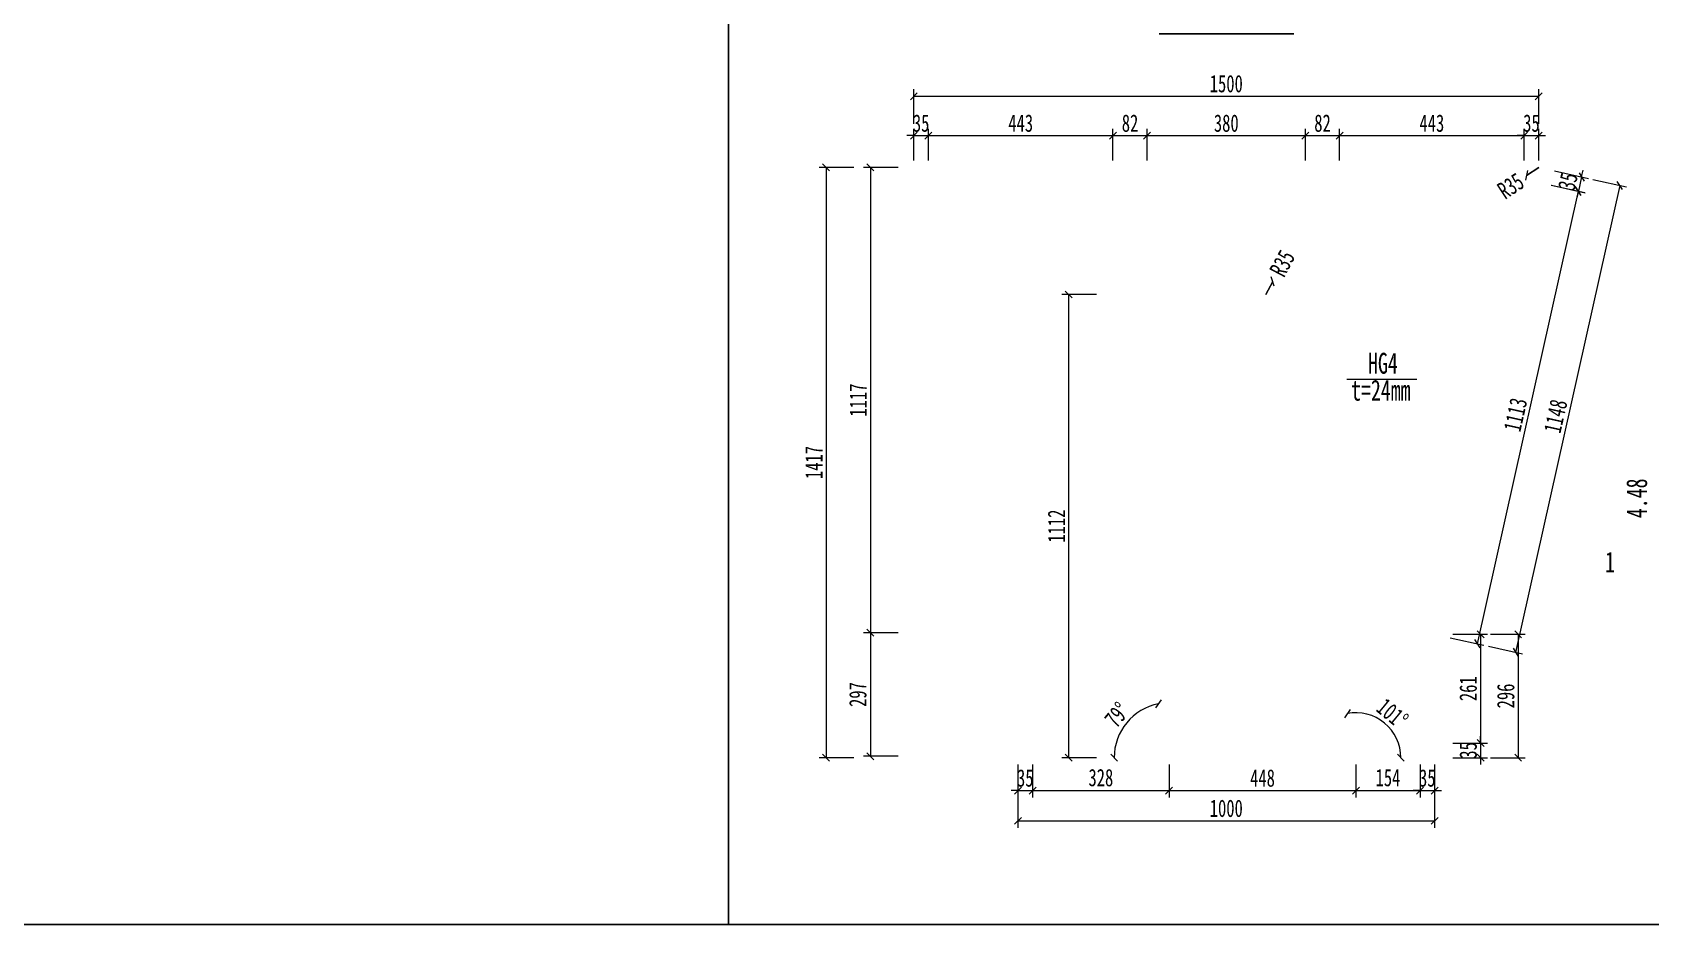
# Model space of a CAD drawing. Header units: millimetres. Extents: x -60009 to 63758, y -2164 to 95433.
# Drawn here: x 27877 to 31762, y 13244 to 15386 of the extents above; entities that cross this region are included whole.
import ezdxf
from ezdxf.enums import TextEntityAlignment as Align

# ---------------------------------------------------------------- set-up
doc = ezdxf.new("R2010")
doc.units = ezdxf.units.MM
doc.layers.get('Defpoints').update_dxf_attribs({"color": 8})
doc.layers.add('文字', color=7, linetype='Continuous', lineweight=15)
doc.layers.add('细实线', color=4, linetype='Continuous', lineweight=15)
doc.styles.add('111', font='仿宋_GB2312.TTF', dxfattribs={"width": 0.7})
doc.styles.add('BM_Dim', font='仿宋_GB2312.TTF', dxfattribs={"width": 0.85})
doc.dimstyles.new('200', dxfattribs={"dimscale": 0, "dimtxt": 2.5, "dimasz": 1, "dimexe": 1, "dimexo": 1, "dimgap": 0.6, "dimtad": 1, "dimdec": 0, "dimdsep": 46, "dimtxsty": '111', "dimblk": 'OBLIQUE', "dimcen": 0, "dimclrd": 4, "dimclre": 4, "dimclrt": 4, "dimadec": 1, "dimazin": 2, "dimtfac": 1, "dimtdec": 0, "dimtix": 1, "dimtmove": 2, "dimatfit": 3, "dimfxl": 4, "dimfxlon": 1, "dimtolj": 1, "dimlwd": -1, "dimlwe": -1, "dimarcsym": 0})

# ---------------------------------------------------------------- blocks, each defined once
blk = doc.blocks.new('_Oblique')
at = {"color": 0, "linetype": 'ByBlock', "lineweight": -2}
blk.add_line((-0.5, -0.5), (0.5, 0.5), dxfattribs=at)
blk = doc.blocks.new('*D1684')
at = {"layer": 'Defpoints', "color": 0, "transparency": 16777216}
for p in [(31493.4, 15232.9), (29993.4, 15062), (31493.4, 15062)]:
    blk.add_point(p, dxfattribs=at)
at = {"layer": '细实线', "color": 4, "transparency": 16777216}
for p, q in [((29993.4, 15166.3), (29993.4, 15249.6)), ((29993.4, 15232.9), (31493.4, 15232.9)), ((31493.4, 15166.3), (31493.4, 15249.6))]:
    blk.add_line(p, q, dxfattribs=at)
at = {"layer": '细实线', "color": 4, "transparency": 16777216, "xscale": 16.66666666666666, "yscale": 16.66666666666666, "zscale": 16.66666666666666, "rotation": 180}
blk.add_blockref('_Oblique', (29993.4, 15232.9), dxfattribs=at)
at = {"layer": '细实线', "color": 4, "transparency": 16777216, "xscale": 16.66666666666666, "yscale": 16.66666666666666, "zscale": 16.66666666666666}
blk.add_blockref('_Oblique', (31493.4, 15232.9), dxfattribs=at)
at = {"layer": '细实线', "color": 4, "transparency": 16777216, "insert": (30743.4, 15262.8), "char_height": 41.67, "attachment_point": 5, "style": '111'}
blk.add_mtext('\\A1;1500', dxfattribs=at)
blk = doc.blocks.new('*D1685')
at = {"layer": 'Defpoints', "color": 0, "transparency": 16777216}
for p in [(30028.4, 15138.2), (29993.4, 15062), (30028.4, 15062)]:
    blk.add_point(p, dxfattribs=at)
at = {"layer": '细实线', "color": 4, "transparency": 16777216}
for p, q in [((29993.4, 15078.7), (29993.4, 15154.8)), ((30028.4, 15078.7), (30028.4, 15154.8)), ((29993.4, 15138.2), (29976.7, 15138.2)), ((29993.4, 15138.2), (30028.4, 15138.2)), ((30028.4, 15138.2), (30045, 15138.2))]:
    blk.add_line(p, q, dxfattribs=at)
at = {"layer": '细实线', "color": 4, "transparency": 16777216, "xscale": 16.66666666666666, "yscale": 16.66666666666666, "zscale": 16.66666666666666}
blk.add_blockref('_Oblique', (29993.4, 15138.2), dxfattribs=at)
at = {"layer": '细实线', "color": 4, "transparency": 16777216, "xscale": 16.66666666666666, "yscale": 16.66666666666666, "zscale": 16.66666666666666, "rotation": 180}
blk.add_blockref('_Oblique', (30028.4, 15138.2), dxfattribs=at)
at = {"layer": '细实线', "color": 4, "transparency": 16777216, "insert": (30010.9, 15168), "char_height": 41.67, "attachment_point": 5, "style": '111'}
blk.add_mtext('\\A1;35', dxfattribs=at)
blk = doc.blocks.new('*D1686')
at = {"layer": 'Defpoints', "color": 0}
for p in [(30471.4, 15138.2), (30028.4, 15062), (30471.4, 15062)]:
    blk.add_point(p, dxfattribs=at)
at = {"layer": '细实线', "color": 4}
for p, q in [((30028.4, 15078.7), (30028.4, 15154.8)), ((30471.4, 15078.7), (30471.4, 15154.8)), ((30028.4, 15138.2), (30471.4, 15138.2))]:
    blk.add_line(p, q, dxfattribs=at)
at = {"layer": '细实线', "color": 4, "xscale": 16.66666666666666, "yscale": 16.66666666666666, "zscale": 16.66666666666666, "rotation": 180}
blk.add_blockref('_Oblique', (30028.4, 15138.2), dxfattribs=at)
at = {"layer": '细实线', "color": 4, "xscale": 16.66666666666666, "yscale": 16.66666666666666, "zscale": 16.66666666666666}
blk.add_blockref('_Oblique', (30471.4, 15138.2), dxfattribs=at)
at = {"layer": '细实线', "color": 4, "insert": (30249.9, 15168), "char_height": 41.67, "attachment_point": 5, "style": '111'}
blk.add_mtext('\\A1;443', dxfattribs=at)
blk = doc.blocks.new('*D1687')
at = {"layer": 'Defpoints', "color": 0}
for p in [(30553.4, 15138.2), (30471.4, 15062), (30553.4, 15062)]:
    blk.add_point(p, dxfattribs=at)
at = {"layer": '细实线', "color": 4}
for p, q in [((30471.4, 15078.7), (30471.4, 15154.8)), ((30553.4, 15078.7), (30553.4, 15154.8)), ((30471.4, 15138.2), (30553.4, 15138.2))]:
    blk.add_line(p, q, dxfattribs=at)
at = {"layer": '细实线', "color": 4, "xscale": 16.66666666666666, "yscale": 16.66666666666666, "zscale": 16.66666666666666, "rotation": 180}
blk.add_blockref('_Oblique', (30471.4, 15138.2), dxfattribs=at)
at = {"layer": '细实线', "color": 4, "xscale": 16.66666666666666, "yscale": 16.66666666666666, "zscale": 16.66666666666666}
blk.add_blockref('_Oblique', (30553.4, 15138.2), dxfattribs=at)
at = {"layer": '细实线', "color": 4, "insert": (30512.4, 15168), "char_height": 41.67, "attachment_point": 5, "style": '111'}
blk.add_mtext('\\A1;82', dxfattribs=at)
blk = doc.blocks.new('*D1688')
at = {"layer": 'Defpoints', "color": 0}
for p in [(30933.4, 15138.2), (30553.4, 15062), (30933.4, 15062)]:
    blk.add_point(p, dxfattribs=at)
at = {"layer": '细实线', "color": 4}
for p, q in [((30553.4, 15078.7), (30553.4, 15154.8)), ((30933.4, 15078.7), (30933.4, 15154.8)), ((30553.4, 15138.2), (30933.4, 15138.2))]:
    blk.add_line(p, q, dxfattribs=at)
at = {"layer": '细实线', "color": 4, "xscale": 16.66666666666666, "yscale": 16.66666666666666, "zscale": 16.66666666666666, "rotation": 180}
blk.add_blockref('_Oblique', (30553.4, 15138.2), dxfattribs=at)
at = {"layer": '细实线', "color": 4, "xscale": 16.66666666666666, "yscale": 16.66666666666666, "zscale": 16.66666666666666}
blk.add_blockref('_Oblique', (30933.4, 15138.2), dxfattribs=at)
at = {"layer": '细实线', "color": 4, "insert": (30743.4, 15168), "char_height": 41.67, "attachment_point": 5, "style": '111'}
blk.add_mtext('\\A1;380', dxfattribs=at)
blk = doc.blocks.new('*D1689')
at = {"layer": 'Defpoints', "color": 0}
for p in [(31015.4, 15138.2), (30933.4, 15062), (31015.4, 15062)]:
    blk.add_point(p, dxfattribs=at)
at = {"layer": '细实线', "color": 4}
for p, q in [((30933.4, 15078.7), (30933.4, 15154.8)), ((31015.4, 15078.7), (31015.4, 15154.8)), ((30933.4, 15138.2), (31015.4, 15138.2))]:
    blk.add_line(p, q, dxfattribs=at)
at = {"layer": '细实线', "color": 4, "xscale": 16.66666666666666, "yscale": 16.66666666666666, "zscale": 16.66666666666666, "rotation": 180}
blk.add_blockref('_Oblique', (30933.4, 15138.2), dxfattribs=at)
at = {"layer": '细实线', "color": 4, "xscale": 16.66666666666666, "yscale": 16.66666666666666, "zscale": 16.66666666666666}
blk.add_blockref('_Oblique', (31015.4, 15138.2), dxfattribs=at)
at = {"layer": '细实线', "color": 4, "insert": (30974.4, 15168), "char_height": 41.67, "attachment_point": 5, "style": '111'}
blk.add_mtext('\\A1;82', dxfattribs=at)
blk = doc.blocks.new('*D1690')
at = {"layer": 'Defpoints', "color": 0}
for p in [(31458.4, 15138.2), (31015.4, 15062), (31458.4, 15062)]:
    blk.add_point(p, dxfattribs=at)
at = {"layer": '细实线', "color": 4}
for p, q in [((31015.4, 15078.7), (31015.4, 15154.8)), ((31458.4, 15078.7), (31458.4, 15154.8)), ((31015.4, 15138.2), (31458.4, 15138.2))]:
    blk.add_line(p, q, dxfattribs=at)
at = {"layer": '细实线', "color": 4, "xscale": 16.66666666666666, "yscale": 16.66666666666666, "zscale": 16.66666666666666, "rotation": 180}
blk.add_blockref('_Oblique', (31015.4, 15138.2), dxfattribs=at)
at = {"layer": '细实线', "color": 4, "xscale": 16.66666666666666, "yscale": 16.66666666666666, "zscale": 16.66666666666666}
blk.add_blockref('_Oblique', (31458.4, 15138.2), dxfattribs=at)
at = {"layer": '细实线', "color": 4, "insert": (31236.9, 15168), "char_height": 41.67, "attachment_point": 5, "style": '111'}
blk.add_mtext('\\A1;443', dxfattribs=at)
blk = doc.blocks.new('*D1691')
at = {"layer": 'Defpoints', "color": 0, "transparency": 16777216}
for p in [(31493.4, 15138.2), (31458.4, 15062), (31493.4, 15062)]:
    blk.add_point(p, dxfattribs=at)
at = {"layer": '细实线', "color": 4, "transparency": 16777216}
for p, q in [((31458.4, 15078.7), (31458.4, 15154.8)), ((31493.4, 15078.7), (31493.4, 15154.8)), ((31458.4, 15138.2), (31441.7, 15138.2)), ((31458.4, 15138.2), (31493.4, 15138.2)), ((31493.4, 15138.2), (31510, 15138.2))]:
    blk.add_line(p, q, dxfattribs=at)
at = {"layer": '细实线', "color": 4, "transparency": 16777216, "xscale": 16.66666666666666, "yscale": 16.66666666666666, "zscale": 16.66666666666666}
blk.add_blockref('_Oblique', (31458.4, 15138.2), dxfattribs=at)
at = {"layer": '细实线', "color": 4, "transparency": 16777216, "xscale": 16.66666666666666, "yscale": 16.66666666666666, "zscale": 16.66666666666666, "rotation": 180}
blk.add_blockref('_Oblique', (31493.4, 15138.2), dxfattribs=at)
at = {"layer": '细实线', "color": 4, "transparency": 16777216, "insert": (31475.9, 15168), "char_height": 41.67, "attachment_point": 5, "style": '111'}
blk.add_mtext('\\A1;35', dxfattribs=at)
blk = doc.blocks.new('*D1692')
at = {"layer": 'Defpoints', "color": 0, "transparency": 16777216}
for p in [(31493.4, 15062), (31485.7, 15027.9), (31588.7, 15004.8)]:
    blk.add_point(p, dxfattribs=at)
at = {"layer": '细实线', "color": 4, "transparency": 16777216}
for p, q in [((31531.3, 15053.6), (31612.6, 15035.4)), ((31596.4, 15039), (31588.7, 15004.8)), ((31596.4, 15039), (31600, 15055.3)), ((31523.7, 15019.4), (31605, 15001.2)), ((31588.7, 15004.8), (31585.1, 14988.6))]:
    blk.add_line(p, q, dxfattribs=at)
at = {"layer": '细实线', "color": 4, "transparency": 16777216, "xscale": 16.66666666666666, "yscale": 16.66666666666666, "zscale": 16.66666666666666}
for p, rotation in [((31596.4, 15039), 257.3850228956328), ((31588.7, 15004.8), 77.3850228956328)]:
    blk.add_blockref('_Oblique', p, dxfattribs=dict(at, rotation=rotation))
at = {"layer": '细实线', "color": 4, "transparency": 16777216, "insert": (31563.5, 15028.4), "char_height": 41.67, "attachment_point": 5, "rotation": 77.385, "style": '111'}
blk.add_mtext('\\A1;35', dxfattribs=at)
blk = doc.blocks.new('*D1693')
at = {"layer": 'Defpoints', "color": 0, "transparency": 16777216}
for p in [(31485.7, 15027.9), (31243.4, 13941.3), (31345.6, 13918.5)]:
    blk.add_point(p, dxfattribs=at)
at = {"layer": '细实线', "color": 4, "transparency": 16777216}
for p, q in [((31588, 15005.1), (31345.6, 13918.5)), ((31522.9, 15019.6), (31604.2, 15001.5)), ((31280.5, 13933), (31361.9, 13914.8))]:
    blk.add_line(p, q, dxfattribs=at)
at = {"layer": '细实线', "color": 4, "transparency": 16777216, "xscale": 16.66666666666666, "yscale": 16.66666666666666, "zscale": 16.66666666666666}
for p, rotation in [((31588, 15005.1), 77.4268633763241), ((31345.6, 13918.5), 257.4268633763241)]:
    blk.add_blockref('_Oblique', p, dxfattribs=dict(at, rotation=rotation))
at = {"layer": '细实线', "color": 4, "transparency": 16777216, "insert": (31437.7, 14468.3), "char_height": 41.67, "attachment_point": 5, "rotation": 77.4269, "style": '111'}
blk.add_mtext('\\A1;1113', dxfattribs=at)
blk = doc.blocks.new('*D1694')
at = {"layer": 'Defpoints', "color": 0, "transparency": 16777216}
for p in [(31243.4, 13941.3), (31243.4, 13679.9), (31354, 13679.9)]:
    blk.add_point(p, dxfattribs=at)
at = {"layer": '细实线', "color": 4, "transparency": 16777216}
for p, q in [((31287.3, 13941.3), (31370.6, 13941.3)), ((31354, 13941.3), (31354, 13679.9)), ((31287.3, 13679.9), (31370.6, 13679.9))]:
    blk.add_line(p, q, dxfattribs=at)
at = {"layer": '细实线', "color": 4, "transparency": 16777216, "xscale": 16.66666666666666, "yscale": 16.66666666666666, "zscale": 16.66666666666666}
for p, rotation in [((31354, 13941.3), 90.00000000000318), ((31354, 13679.9), 270.0000000000031)]:
    blk.add_blockref('_Oblique', p, dxfattribs=dict(at, rotation=rotation))
at = {"layer": '细实线', "color": 4, "transparency": 16777216, "insert": (31324.2, 13810.6), "char_height": 41.67, "attachment_point": 5, "rotation": 90, "style": '111'}
blk.add_mtext('\\A1;261', dxfattribs=at)
blk = doc.blocks.new('*D1695')
at = {"layer": 'Defpoints', "color": 0, "transparency": 16777216}
for p in [(31243.4, 13679.9), (31243.4, 13644.9), (31354, 13644.9)]:
    blk.add_point(p, dxfattribs=at)
at = {"layer": '细实线', "color": 4, "transparency": 16777216}
for p, q in [((31287.3, 13679.9), (31370.6, 13679.9)), ((31354, 13679.9), (31354, 13696.5)), ((31354, 13679.9), (31354, 13644.9)), ((31287.3, 13644.9), (31370.6, 13644.9)), ((31354, 13644.9), (31354, 13628.2))]:
    blk.add_line(p, q, dxfattribs=at)
at = {"layer": '细实线', "color": 4, "transparency": 16777216, "xscale": 16.66666666666666, "yscale": 16.66666666666666, "zscale": 16.66666666666666}
for p, rotation in [((31354, 13679.9), 270), ((31354, 13644.9), 90)]:
    blk.add_blockref('_Oblique', p, dxfattribs=dict(at, rotation=rotation))
at = {"layer": '细实线', "color": 4, "transparency": 16777216, "insert": (31324.2, 13662.4), "char_height": 41.67, "attachment_point": 5, "rotation": 90, "style": '111'}
blk.add_mtext('\\A1;35', dxfattribs=at)
blk = doc.blocks.new('*D1696')
at = {"layer": 'Defpoints', "color": 0, "transparency": 16777216}
for p in [(31493.4, 15062), (31243.4, 13941.3), (31438, 13897.8)]:
    blk.add_point(p, dxfattribs=at)
at = {"layer": '细实线', "color": 4, "transparency": 16777216}
for p, q in [((31688, 15018.6), (31438, 13897.8)), ((31623, 15033.1), (31704.3, 15015)), ((31373, 13912.4), (31454.3, 13894.2))]:
    blk.add_line(p, q, dxfattribs=at)
at = {"layer": '细实线', "color": 4, "transparency": 16777216, "xscale": 16.66666666666666, "yscale": 16.66666666666666, "zscale": 16.66666666666666}
for p, rotation in [((31688, 15018.6), 77.42558811904763), ((31438, 13897.8), 257.4255881190476)]:
    blk.add_blockref('_Oblique', p, dxfattribs=dict(at, rotation=rotation))
at = {"layer": '细实线', "color": 4, "transparency": 16777216, "insert": (31533.9, 14464.7), "char_height": 41.67, "attachment_point": 5, "rotation": 77.4256, "style": '111'}
blk.add_mtext('\\A1;1148', dxfattribs=at)
blk = doc.blocks.new('*D1697')
at = {"layer": 'Defpoints', "color": 0, "transparency": 16777216}
for p in [(31243.4, 13941.3), (31243.4, 13644.9), (31444.1, 13644.9)]:
    blk.add_point(p, dxfattribs=at)
at = {"layer": '细实线', "color": 4, "transparency": 16777216}
for p, q in [((31377.4, 13941.3), (31460.8, 13941.3)), ((31444.1, 13941.3), (31444.1, 13644.9)), ((31377.4, 13644.9), (31460.8, 13644.9))]:
    blk.add_line(p, q, dxfattribs=at)
at = {"layer": '细实线', "color": 4, "transparency": 16777216, "xscale": 16.66666666666666, "yscale": 16.66666666666666, "zscale": 16.66666666666666}
for p, rotation in [((31444.1, 13941.3), 90.00000000000281), ((31444.1, 13644.9), 270.0000000000028)]:
    blk.add_blockref('_Oblique', p, dxfattribs=dict(at, rotation=rotation))
at = {"layer": '细实线', "color": 4, "transparency": 16777216, "insert": (31414.3, 13793.1), "char_height": 41.67, "attachment_point": 5, "rotation": 90, "style": '111'}
blk.add_mtext('\\A1;296', dxfattribs=at)
blk = doc.blocks.new('*D1698')
at = {"layer": 'Defpoints', "color": 0, "transparency": 16777216}
for p in [(30206.4, 15062), (29782.6, 13644.9), (30310.7, 13644.9)]:
    blk.add_point(p, dxfattribs=at)
at = {"layer": '细实线', "color": 4, "transparency": 16777216}
for p, q in [((29849.3, 15062), (29766, 15062)), ((29782.6, 15062), (29782.6, 13644.9)), ((29849.3, 13644.9), (29766, 13644.9))]:
    blk.add_line(p, q, dxfattribs=at)
at = {"layer": '细实线', "color": 4, "transparency": 16777216, "xscale": 16.66666666666666, "yscale": 16.66666666666666, "zscale": 16.66666666666666}
for p, rotation in [((29782.6, 15062), 90), ((29782.6, 13644.9), 270)]:
    blk.add_blockref('_Oblique', p, dxfattribs=dict(at, rotation=rotation))
at = {"layer": '细实线', "color": 4, "transparency": 16777216, "insert": (29753.3, 14353.5), "char_height": 41.67, "attachment_point": 5, "rotation": 90, "style": '111'}
blk.add_mtext('\\A1;1417', dxfattribs=at)
blk = doc.blocks.new('*D1699')
at = {"layer": 'Defpoints', "color": 0, "transparency": 16777216}
for p in [(30243.4, 13644.9), (30278.4, 13644.9), (30278.4, 13566.1)]:
    blk.add_point(p, dxfattribs=at)
at = {"layer": '细实线', "color": 4, "transparency": 16777216}
for p, q in [((30243.4, 13628.2), (30243.4, 13549.4)), ((30278.4, 13628.2), (30278.4, 13549.4)), ((30243.4, 13566.1), (30226.7, 13566.1)), ((30243.4, 13566.1), (30278.4, 13566.1)), ((30278.4, 13566.1), (30295, 13566.1))]:
    blk.add_line(p, q, dxfattribs=at)
at = {"layer": '细实线', "color": 4, "transparency": 16777216, "xscale": 16.66666666666666, "yscale": 16.66666666666666, "zscale": 16.66666666666666}
blk.add_blockref('_Oblique', (30243.4, 13566.1), dxfattribs=at)
at = {"layer": '细实线', "color": 4, "transparency": 16777216, "xscale": 16.66666666666666, "yscale": 16.66666666666666, "zscale": 16.66666666666666, "rotation": 180}
blk.add_blockref('_Oblique', (30278.4, 13566.1), dxfattribs=at)
at = {"layer": '细实线', "color": 4, "transparency": 16777216, "insert": (30260.9, 13595.9), "char_height": 41.67, "attachment_point": 5, "style": '111'}
blk.add_mtext('\\A1;35', dxfattribs=at)
blk = doc.blocks.new('*D1700')
at = {"layer": 'Defpoints', "color": 0, "transparency": 16777216}
for p in [(30278.4, 13644.9), (30606.1, 13644.9), (30606.1, 13566.1)]:
    blk.add_point(p, dxfattribs=at)
at = {"layer": '细实线', "color": 4, "transparency": 16777216}
for p, q in [((30278.4, 13628.2), (30278.4, 13549.4)), ((30606.1, 13628.2), (30606.1, 13549.4)), ((30278.4, 13566.1), (30606.1, 13566.1))]:
    blk.add_line(p, q, dxfattribs=at)
at = {"layer": '细实线', "color": 4, "transparency": 16777216, "xscale": 16.66666666666666, "yscale": 16.66666666666666, "zscale": 16.66666666666666, "rotation": 180}
blk.add_blockref('_Oblique', (30278.4, 13566.1), dxfattribs=at)
at = {"layer": '细实线', "color": 4, "transparency": 16777216, "xscale": 16.66666666666666, "yscale": 16.66666666666666, "zscale": 16.66666666666666}
blk.add_blockref('_Oblique', (30606.1, 13566.1), dxfattribs=at)
at = {"layer": '细实线', "color": 4, "transparency": 16777216, "insert": (30442.3, 13596.9), "char_height": 41.67, "attachment_point": 5, "style": '111'}
blk.add_mtext('\\A1;328', dxfattribs=at)
blk = doc.blocks.new('*D1701')
at = {"layer": 'Defpoints', "color": 0, "transparency": 16777216}
for p in [(30606.1, 13644.9), (31054.6, 13644.9), (31054.6, 13566.1)]:
    blk.add_point(p, dxfattribs=at)
at = {"layer": '细实线', "color": 4, "transparency": 16777216}
for p, q in [((30606.1, 13628.2), (30606.1, 13549.4)), ((31054.6, 13628.2), (31054.6, 13549.4)), ((30606.1, 13566.1), (31054.6, 13566.1))]:
    blk.add_line(p, q, dxfattribs=at)
at = {"layer": '细实线', "color": 4, "transparency": 16777216, "xscale": 16.66666666666666, "yscale": 16.66666666666666, "zscale": 16.66666666666666, "rotation": 180}
blk.add_blockref('_Oblique', (30606.1, 13566.1), dxfattribs=at)
at = {"layer": '细实线', "color": 4, "transparency": 16777216, "xscale": 16.66666666666666, "yscale": 16.66666666666666, "zscale": 16.66666666666666}
blk.add_blockref('_Oblique', (31054.6, 13566.1), dxfattribs=at)
at = {"layer": '细实线', "color": 4, "transparency": 16777216, "insert": (30830.4, 13595.9), "char_height": 41.67, "attachment_point": 5, "style": '111'}
blk.add_mtext('\\A1;448', dxfattribs=at)
blk = doc.blocks.new('*D1702')
at = {"layer": 'Defpoints', "color": 0, "transparency": 16777216}
for p in [(31054.6, 13644.9), (31208.4, 13644.9), (31208.4, 13566.1)]:
    blk.add_point(p, dxfattribs=at)
at = {"layer": '细实线', "color": 4, "transparency": 16777216}
for p, q in [((31054.6, 13628.2), (31054.6, 13549.4)), ((31208.4, 13628.2), (31208.4, 13549.4)), ((31054.6, 13566.1), (31208.4, 13566.1))]:
    blk.add_line(p, q, dxfattribs=at)
at = {"layer": '细实线', "color": 4, "transparency": 16777216, "xscale": 16.66666666666666, "yscale": 16.66666666666666, "zscale": 16.66666666666666, "rotation": 180}
blk.add_blockref('_Oblique', (31054.6, 13566.1), dxfattribs=at)
at = {"layer": '细实线', "color": 4, "transparency": 16777216, "xscale": 16.66666666666666, "yscale": 16.66666666666666, "zscale": 16.66666666666666}
blk.add_blockref('_Oblique', (31208.4, 13566.1), dxfattribs=at)
at = {"layer": '细实线', "color": 4, "transparency": 16777216, "insert": (31131.5, 13596.9), "char_height": 41.67, "attachment_point": 5, "style": '111'}
blk.add_mtext('\\A1;154', dxfattribs=at)
blk = doc.blocks.new('*D1703')
at = {"layer": 'Defpoints', "color": 0, "transparency": 16777216}
for p in [(31208.4, 13644.9), (31243.4, 13644.9), (31243.4, 13566.1)]:
    blk.add_point(p, dxfattribs=at)
at = {"layer": '细实线', "color": 4, "transparency": 16777216}
for p, q in [((31208.4, 13628.2), (31208.4, 13549.4)), ((31243.4, 13628.2), (31243.4, 13549.4)), ((31208.4, 13566.1), (31191.7, 13566.1)), ((31208.4, 13566.1), (31243.4, 13566.1)), ((31243.4, 13566.1), (31260, 13566.1))]:
    blk.add_line(p, q, dxfattribs=at)
at = {"layer": '细实线', "color": 4, "transparency": 16777216, "xscale": 16.66666666666666, "yscale": 16.66666666666666, "zscale": 16.66666666666666}
blk.add_blockref('_Oblique', (31208.4, 13566.1), dxfattribs=at)
at = {"layer": '细实线', "color": 4, "transparency": 16777216, "xscale": 16.66666666666666, "yscale": 16.66666666666666, "zscale": 16.66666666666666, "rotation": 180}
blk.add_blockref('_Oblique', (31243.4, 13566.1), dxfattribs=at)
at = {"layer": '细实线', "color": 4, "transparency": 16777216, "insert": (31225.9, 13595.9), "char_height": 41.67, "attachment_point": 5, "style": '111'}
blk.add_mtext('\\A1;35', dxfattribs=at)
blk = doc.blocks.new('*D1704')
at = {"layer": 'Defpoints', "color": 0, "transparency": 16777216}
for p in [(30243.4, 13644.9), (31243.4, 13644.9), (31243.4, 13493.4)]:
    blk.add_point(p, dxfattribs=at)
at = {"layer": '细实线', "color": 4, "transparency": 16777216}
for p, q in [((30243.4, 13560.1), (30243.4, 13476.7)), ((31243.4, 13560.1), (31243.4, 13476.7)), ((30243.4, 13493.4), (31243.4, 13493.4))]:
    blk.add_line(p, q, dxfattribs=at)
at = {"layer": '细实线', "color": 4, "transparency": 16777216, "xscale": 16.66666666666666, "yscale": 16.66666666666666, "zscale": 16.66666666666666, "rotation": 180}
blk.add_blockref('_Oblique', (30243.4, 13493.4), dxfattribs=at)
at = {"layer": '细实线', "color": 4, "transparency": 16777216, "xscale": 16.66666666666666, "yscale": 16.66666666666666, "zscale": 16.66666666666666}
blk.add_blockref('_Oblique', (31243.4, 13493.4), dxfattribs=at)
at = {"layer": '细实线', "color": 4, "transparency": 16777216, "insert": (30743.4, 13523.2), "char_height": 41.67, "attachment_point": 5, "style": '111'}
blk.add_mtext('\\A1;1000', dxfattribs=at)
blk = doc.blocks.new('*D1705')
at = {"layer": 'Defpoints', "color": 0, "transparency": 16777216}
for p in [(29993.4, 15062), (29889, 13945), (30243.4, 13945)]:
    blk.add_point(p, dxfattribs=at)
at = {"layer": '细实线', "color": 4, "transparency": 16777216}
for p, q in [((29955.6, 15062), (29872.3, 15062)), ((29889, 15062), (29889, 13945)), ((29955.6, 13945), (29872.3, 13945))]:
    blk.add_line(p, q, dxfattribs=at)
at = {"layer": '细实线', "color": 4, "transparency": 16777216, "xscale": 16.66666666666666, "yscale": 16.66666666666666, "zscale": 16.66666666666666}
for p, rotation in [((29889, 15062), 90), ((29889, 13945), 270)]:
    blk.add_blockref('_Oblique', p, dxfattribs=dict(at, rotation=rotation))
at = {"layer": '细实线', "color": 4, "transparency": 16777216, "insert": (29859.6, 14503.5), "char_height": 41.67, "attachment_point": 5, "rotation": 90, "style": '111'}
blk.add_mtext('\\A1;1117', dxfattribs=at)
blk = doc.blocks.new('*D1706')
at = {"layer": 'Defpoints', "color": 0, "transparency": 16777216}
for p in [(30243.4, 13945), (29889, 13648.3), (30243.4, 13648.3)]:
    blk.add_point(p, dxfattribs=at)
at = {"layer": '细实线', "color": 4, "transparency": 16777216}
for p, q in [((29955.6, 13945), (29872.3, 13945)), ((29889, 13945), (29889, 13648.3)), ((29955.6, 13648.3), (29872.3, 13648.3))]:
    blk.add_line(p, q, dxfattribs=at)
at = {"layer": '细实线', "color": 4, "transparency": 16777216, "xscale": 16.66666666666666, "yscale": 16.66666666666666, "zscale": 16.66666666666666}
for p, rotation in [((29889, 13945), 90), ((29889, 13648.3), 270)]:
    blk.add_blockref('_Oblique', p, dxfattribs=dict(at, rotation=rotation))
at = {"layer": '细实线', "color": 4, "transparency": 16777216, "insert": (29859.2, 13796.6), "char_height": 41.67, "attachment_point": 5, "rotation": 90, "style": '111'}
blk.add_mtext('\\A1;297', dxfattribs=at)
blk = doc.blocks.new('*D1707')
at = {"layer": 'Defpoints', "color": 0, "transparency": 16777216}
for p in [(30396.7, 14722.5), (30487.5, 13702.6), (30599.5, 13679.2), (30278.4, 13644.9), (30571.1, 13644.9)]:
    blk.add_point(p, dxfattribs=at)
at = {"layer": '细实线', "color": 4, "transparency": 16777216}
blk.add_arc((30606.1, 13644.9), 131.9, 101, 180, dxfattribs=at)
at = {"layer": '细实线', "color": 4, "transparency": 16777216, "xscale": 16.66666666666666, "yscale": 16.66666666666666, "zscale": 16.66666666666666}
for p, rotation in [((30581, 13774.4), 11.00000000000022), ((30474.2, 13644.9), 270)]:
    blk.add_blockref('_Oblique', p, dxfattribs=dict(at, rotation=rotation))
at = {"layer": '细实线', "color": 4, "transparency": 16777216, "insert": (30481.3, 13747.8), "char_height": 41.67, "attachment_point": 5, "rotation": 50.5, "style": '111'}
blk.add_mtext('\\A1;79%%d', dxfattribs=at)
blk = doc.blocks.new('*D1708')
at = {"layer": 'Defpoints', "color": 0, "transparency": 16777216}
for p in [(30365.1, 14756.9), (30606.1, 14756.9), (30606.1, 13644.9)]:
    blk.add_point(p, dxfattribs=at)
at = {"layer": '细实线', "color": 4, "transparency": 16777216}
for p, q in [((30431.8, 14756.9), (30348.4, 14756.9)), ((30365.1, 13644.9), (30365.1, 14756.9)), ((30431.8, 13644.9), (30348.4, 13644.9))]:
    blk.add_line(p, q, dxfattribs=at)
at = {"layer": '细实线', "color": 4, "transparency": 16777216, "xscale": 16.66666666666666, "yscale": 16.66666666666666, "zscale": 16.66666666666666}
for p, rotation in [((30365.1, 14756.9), 90), ((30365.1, 13644.9), 270)]:
    blk.add_blockref('_Oblique', p, dxfattribs=dict(at, rotation=rotation))
at = {"layer": '细实线', "color": 4, "transparency": 16777216, "insert": (30335.7, 14200.9), "char_height": 41.67, "attachment_point": 5, "rotation": 90, "style": '111'}
blk.add_mtext('\\A1;1112', dxfattribs=at)
blk = doc.blocks.new('*D1709')
at = {"layer": 'Defpoints', "color": 0, "transparency": 16777216}
for p in [(30845.1, 14722.5), (31047.9, 13679.2), (31144.3, 13704.6), (31089.6, 13644.9), (31208.4, 13644.9)]:
    blk.add_point(p, dxfattribs=at)
at = {"layer": '细实线', "color": 4, "transparency": 16777216}
blk.add_arc((31054.6, 13644.9), 107.8, 0, 101, dxfattribs=at)
at = {"layer": '细实线', "color": 4, "transparency": 16777216, "xscale": 16.66666666666666, "yscale": 16.66666666666666, "zscale": 16.66666666666666}
for p, rotation in [((31034, 13750.7), 191.0000000000027), ((31162.4, 13644.9), 270)]:
    blk.add_blockref('_Oblique', p, dxfattribs=dict(at, rotation=rotation))
at = {"layer": '细实线', "color": 4, "transparency": 16777216, "insert": (31142.1, 13751), "char_height": 41.67, "attachment_point": 5, "rotation": 320.5, "style": '111'}
blk.add_mtext('\\A1;101%%d', dxfattribs=at)
blk = doc.blocks.new('*D1710')
at = {"layer": 'Defpoints', "color": 0, "transparency": 16777216}
for p in [(31464.2, 15042.7), (31493.4, 15062)]:
    blk.add_point(p, dxfattribs=at)
at = {"layer": '细实线', "color": 4, "transparency": 16777216}
for p, q in [((31464.2, 15042.7), (31493.4, 15062)), ((31493.4, 15062), (31464.2, 15042.7))]:
    blk.add_line(p, q, dxfattribs=at)
at = {"layer": '细实线', "color": 4, "transparency": 16777216, "xscale": 16.66666666666666, "yscale": 16.66666666666666, "zscale": 16.66666666666666, "rotation": 213.5539497334975}
blk.add_blockref('_Oblique', (31464.2, 15042.7), dxfattribs=at)
at = {"layer": '细实线', "color": 4, "transparency": 16777216, "insert": (31426.2, 15017.5), "char_height": 41.67, "attachment_point": 5, "rotation": 33.5539, "style": '111'}
blk.add_mtext('\\A1;R35', dxfattribs=at)
blk = doc.blocks.new('*D1711')
at = {"layer": 'Defpoints', "color": 0, "transparency": 16777216}
for p in [(30854.8, 14787.8), (30838.4, 14756.9)]:
    blk.add_point(p, dxfattribs=at)
at = {"layer": '细实线', "color": 4, "transparency": 16777216}
for p, q in [((30854.8, 14787.8), (30838.4, 14756.9)), ((30838.4, 14756.9), (30854.8, 14787.8))]:
    blk.add_line(p, q, dxfattribs=at)
at = {"layer": '细实线', "color": 4, "transparency": 16777216, "xscale": 16.66666666666666, "yscale": 16.66666666666666, "zscale": 16.66666666666666, "rotation": 62.18211180957864}
blk.add_blockref('_Oblique', (30854.8, 14787.8), dxfattribs=at)
at = {"layer": '细实线', "color": 4, "transparency": 16777216, "insert": (30877.9, 14831.6), "char_height": 41.67, "attachment_point": 5, "rotation": 62.1821, "style": '111'}
blk.add_mtext('\\A1;R35', dxfattribs=at)

msp = doc.modelspace()

# ---------------------------------------------------------------- linework, layer by layer
at = {"color": 4}
msp.add_line((30581.9, 15382.7), (30905.5, 15382.7), dxfattribs=at)
at = {"layer": 'Defpoints'}
for points in [[(23131.9, 17507.5), (29548.6, 17507.5), (29548.6, 13244.2), (23131.9, 13244.2)], [(29548.6, 17507.5), (35965.2, 17507.5), (35965.2, 13244.2), (29548.6, 13244.2)]]:
    msp.add_lwpolyline(points, close=True, dxfattribs=at)
at = {"layer": '细实线'}
msp.add_line((31032.9, 14553.8), (31201.1, 14553.8), dxfattribs=at)
at = {"layer": '细实线', "color": 4}
for p, q in [((30606.1, 13628.2), (30606.1, 13549.4)), ((30571.1, 13566.1), (30606.1, 13566.1)), ((30606.1, 13566.1), (30622.8, 13566.1))]:
    msp.add_line(p, q, dxfattribs=at)

# ---------------------------------------------------------------- block references
at = {"layer": '细实线', "color": 4, "xscale": 16.66666666666666, "yscale": 16.66666666666666, "zscale": 16.66666666666666, "rotation": 180}
msp.add_blockref('_Oblique', (30606.1, 13566.1), dxfattribs=at)

# ---------------------------------------------------------------- texts
at = {"layer": '文字', "style": 'BM_Dim', "width": 0.7}
for s, p in [('HG4', (31119.4, 14551.9)), ('t=24mm', (31114.4, 14487.1)), ('1', (31664.7, 14074.6))]:
    msp.add_text(s, height=50, dxfattribs=at).set_placement(p, align=Align.BOTTOM_CENTER)
msp.add_text('4.48', height=50, rotation=90, dxfattribs=at).set_placement((31768.5, 14267.6), align=Align.BOTTOM_CENTER)

# ---------------------------------------------------------------- dimensions: what is measured, and where the dimension line sits
at = {"layer": '细实线'}
for base, p1, p2, picture, middle in [((31493.4, 15232.9), (29993.4, 15062), (31493.4, 15062), '*D1684', (30743.4, 15262.8)), ((30028.4, 15138.2), (29993.4, 15062), (30028.4, 15062), '*D1685', (30010.9, 15168)), ((30471.4, 15138.2), (30028.4, 15062), (30471.4, 15062), '*D1686', (30249.9, 15168)), ((30553.4, 15138.2), (30471.4, 15062), (30553.4, 15062), '*D1687', (30512.4, 15168)), ((30933.4, 15138.2), (30553.4, 15062), (30933.4, 15062), '*D1688', (30743.4, 15168)), ((31015.4, 15138.2), (30933.4, 15062), (31015.4, 15062), '*D1689', (30974.4, 15168)), ((31458.4, 15138.2), (31015.4, 15062), (31458.4, 15062), '*D1690', (31236.9, 15168)), ((31493.4, 15138.2), (31458.4, 15062), (31493.4, 15062), '*D1691', (31475.9, 15168)), ((30278.4, 13566.1), (30243.4, 13644.9), (30278.4, 13644.9), '*D1699', (30260.9, 13595.9)), ((31243.4, 13493.4), (30243.4, 13644.9), (31243.4, 13644.9), '*D1704', (30743.4, 13523.2)), ((30606.1, 13566.1), (30278.4, 13644.9), (30606.1, 13644.9), '*D1700', (30442.3, 13596.9)), ((31054.5963, 13566.0647), (30606.1471, 13644.864), (31054.5963, 13644.864), '*D1701', (30830.3717, 13595.8846)), ((31208.4, 13566.1), (31054.6, 13644.9), (31208.4, 13644.9), '*D1702', (31131.5, 13596.9)), ((31243.4, 13566.1), (31208.4, 13644.9), (31243.4, 13644.9), '*D1703', (31225.9, 13595.9))]:
    dim = msp.add_linear_dim(base=base, p1=p1, p2=p2, dimstyle='200', override={"dimscale": 16.666667, "dimblk": 'Oblique'}, dxfattribs=at)
    dim.commit()
    dim.dimension.update_dxf_attribs({"geometry": picture, "text_midpoint": middle})
for base, p1, p2, picture, middle in [((29782.6, 13644.9), (30206.4, 15062), (30310.7, 13644.9), '*D1698', (29753.3, 14353.5)), ((29889, 13945), (29993.4, 15062), (30243.4, 13945), '*D1705', (29859.6, 14503.5)), ((30365.1, 14756.9), (30606.1, 13644.9), (30606.1, 14756.9), '*D1708', (30335.7, 14200.9)), ((29889, 13648.3), (30243.4, 13945), (30243.4, 13648.3), '*D1706', (29859.2, 13796.6))]:
    dim = msp.add_linear_dim(base=base, p1=p1, p2=p2, angle=90, dimstyle='200', override={"dimscale": 16.666667, "dimblk": 'Oblique'}, dxfattribs=at)
    dim.commit()
    dim.dimension.update_dxf_attribs({"geometry": picture, "text_midpoint": middle})
for p1, p2, distance, picture, middle in [((31493.4, 15062), (31243.4, 13941.3), 199.4, '*D1696', (31533.9, 14464.7)), ((31493.4, 15062), (31485.7, 15027.9), 105.5, '*D1692', (31563.5, 15028.4)), ((31485.7, 15027.9), (31243.4, 13941.3), 104.7, '*D1693', (31437.7, 14468.3)), ((31243.4, 13941.3), (31243.4, 13679.9), 110.6, '*D1694', (31324.2, 13810.6)), ((31243.4, 13941.3), (31243.4, 13644.9), 200.7, '*D1697', (31414.3, 13793.1)), ((31243.4, 13679.9), (31243.4, 13644.9), 110.6, '*D1695', (31324.2, 13662.4))]:
    dim = msp.add_aligned_dim(p1=p1, p2=p2, distance=distance, dimstyle='200', override={"dimscale": 16.666667, "dimblk": 'Oblique'}, dxfattribs=at)
    dim.commit()
    dim.dimension.update_dxf_attribs({"geometry": picture, "text_midpoint": middle})
for center, mpoint, picture, middle in [((31493.4, 15062), (31464.2, 15042.7), '*D1710', (31426.2, 15017.5)), ((30838.4, 14756.9), (30854.8, 14787.8), '*D1711', (30877.9, 14831.6))]:
    dim = msp.add_radius_dim(center=center, mpoint=mpoint, dimstyle='200', override={"dimscale": 16.666667, "dimblk": 'Oblique'}, dxfattribs=at)
    dim.commit()
    dim.dimension.update_dxf_attribs({"geometry": picture, "text_midpoint": middle, "dimtype": 164})
for base, line1, line2, picture, middle in [((30487.5, 13702.6), ((30396.7, 14722.5), (30599.5, 13679.2)), ((30571.1, 13644.9), (30278.4, 13644.9)), '*D1707', (30481.3, 13747.8)), ((31144.3, 13704.6), ((31047.9, 13679.2), (30845.1, 14722.5)), ((31208.4, 13644.9), (31089.6, 13644.9)), '*D1709', (31142.1, 13751))]:
    dim = msp.add_angular_dim_2l(base=base, line1=line1, line2=line2, dimstyle='200', override={"dimscale": 16.666667, "dimblk": 'Oblique'}, dxfattribs=at)
    dim.commit()
    dim.dimension.update_dxf_attribs({"geometry": picture, "text_midpoint": middle})

doc.saveas('drawing.dxf')
